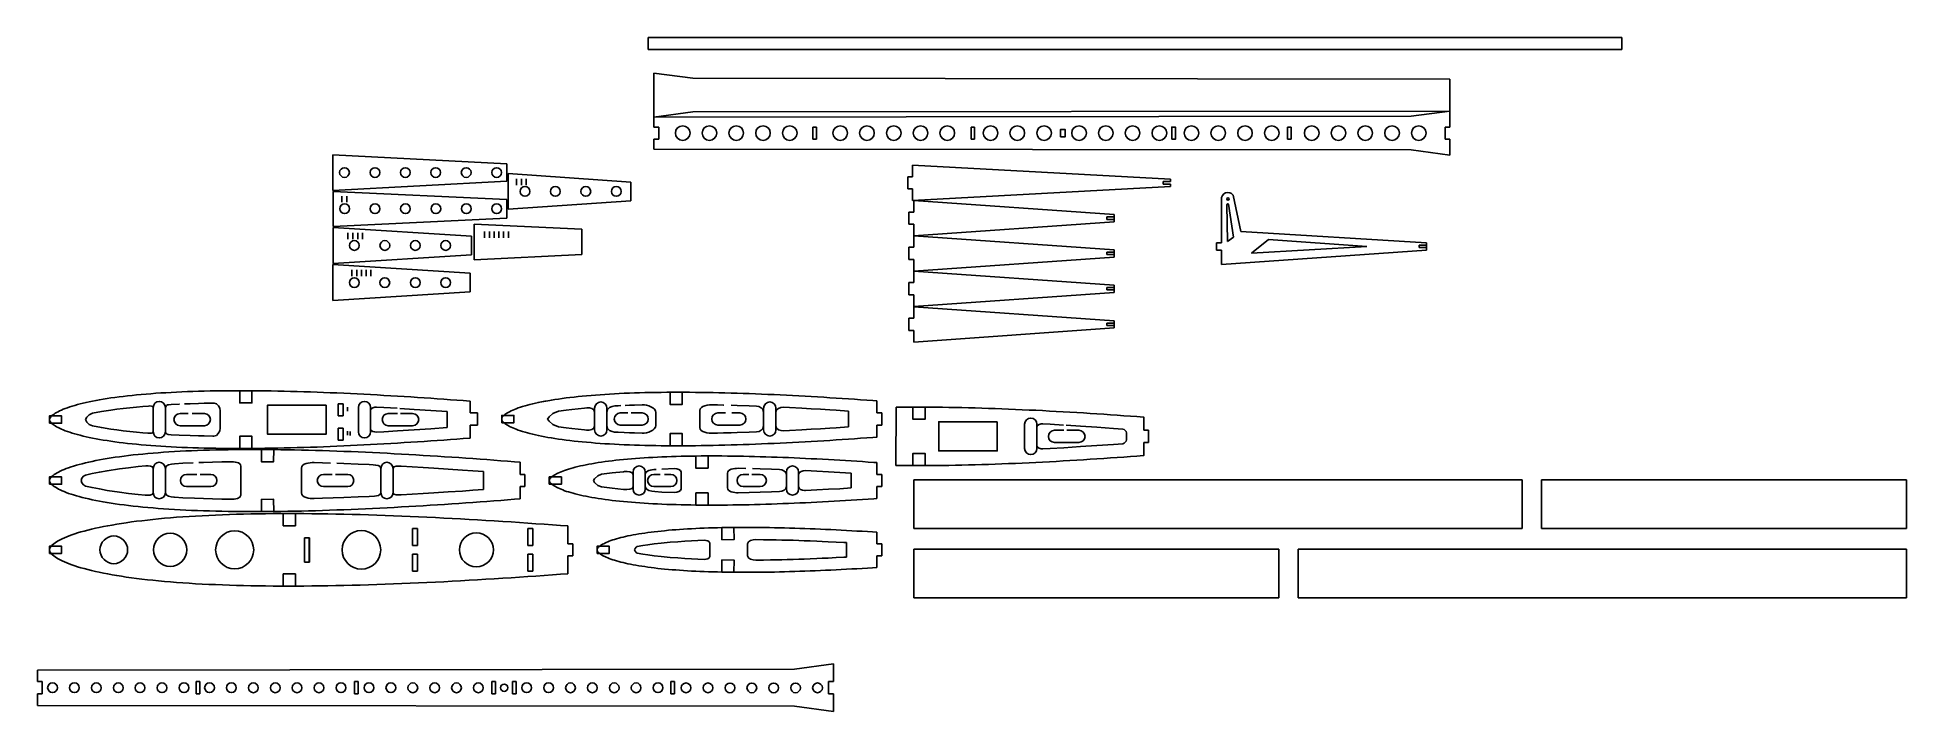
# Model space of a CAD drawing. Header units: inches. Extents: x 302 to 1070, y 592 to 869.
import ezdxf

# ---------------------------------------------------------------- set-up
doc = ezdxf.new("R2010")
doc.units = ezdxf.units.IN
doc.header["$MEASUREMENT"] = 0
doc.layers.add('7', color=7, linetype='Continuous')
doc.layers.add('LAYER01', color=7, linetype='Continuous')

msp = doc.modelspace()

# ---------------------------------------------------------------- linework, layer by layer
for p, q in [((553.41, 868.92), (953.41, 868.92)), ((553.41, 868.92), (553.41, 863.92)), ((953.41, 868.92), (953.41, 863.92)), ((953.41, 863.92), (553.41, 863.92)), ((571.72, 852.1), (555.75, 854.22)), ((555.75, 854.22), (555.75, 836.15)), ((882.75, 851.76), (571.72, 852.1)), ((882.75, 851.76), (882.76, 838.61)), ((571.72, 838.26), (555.75, 836.15)), ((882.75, 838.61), (571.72, 838.26)), ((866.77, 836.49), (882.75, 838.61)), ((882.75, 832.07), (882.75, 838.61)), ((555.75, 836.15), (866.77, 836.49)), ((555.75, 832.07), (555.75, 836.15)), ((555.75, 832.07), (557.75, 832.07)), ((557.75, 832.07), (557.75, 827.07)), ((621, 827.07), (621, 832.07)), ((621, 832.07), (622.5, 832.07)), ((622.5, 832.07), (622.5, 827.07)), ((686, 827.07), (686, 832.07)), ((686, 832.07), (687.5, 832.07)), ((687.5, 832.07), (687.5, 827.07)), ((816, 827.07), (816, 832.07)), ((816, 832.07), (817.5, 832.07)), ((817.5, 832.07), (817.5, 827.07)), ((880.75, 827.07), (880.75, 832.07)), ((880.75, 832.07), (882.75, 832.07)), ((555.75, 823), (555.75, 827.07)), ((557.75, 827.07), (555.75, 827.07)), ((555.75, 823), (866.77, 822.65)), ((622.5, 827.07), (621, 827.07)), ((687.5, 827.07), (686, 827.07)), ((817.5, 827.07), (816, 827.07)), ((866.77, 822.65), (882.75, 820.54)), ((882.75, 827.07), (880.75, 827.07)), ((882.75, 820.54), (882.75, 827.07)), ((423.87, 820.7), (423.87, 806.02)), ((423.87, 820.7), (495.24, 816.91)), ((495.24, 816.91), (495.24, 809.84)), ((662.02, 816.4), (768.01, 810.65)), ((423.87, 806.02), (495.24, 809.84)), ((495.92, 812.93), (495.92, 798.29)), ((495.92, 812.93), (546.25, 809.43)), ((499.25, 810.8), (499.25, 808.25)), ((499.25, 810.8), (499.25, 808.25)), ((501.3, 810.8), (501.3, 808.25)), ((503.28, 810.8), (503.28, 808.25)), ((546.25, 809.43), (546.25, 801.79)), ((660.02, 811.65), (662.02, 811.65)), ((660.02, 806.65), (660.02, 811.65)), ((662.02, 806.65), (660.02, 806.65)), ((662.02, 801.89), (768.01, 807.65)), ((765.01, 809.65), (768.01, 809.65)), ((765.01, 809.65), (765.01, 808.65)), ((765.01, 808.65), (768.01, 808.65)), ((768.01, 809.65), (768.01, 810.65)), ((768.01, 808.65), (768.01, 807.65)), ((423.94, 805.53), (423.94, 791.18)), ((423.94, 805.53), (495.35, 802.33)), ((427.55, 803.69), (427.55, 801.15)), ((429.6, 803.69), (429.6, 801.15)), ((495.35, 802.33), (495.35, 794.69)), ((495.92, 798.29), (546.25, 801.79)), ((662.52, 801.89), (744.81, 796.14)), ((788.88, 784.52), (788.88, 802.52)), ((791.35, 785.09), (791.16, 800.16)), ((793.81, 786.82), (791.8, 800.33)), ((796.82, 789.09), (793.65, 804.1)), ((423.94, 791.18), (495.35, 794.69)), ((481.92, 792.2), (481.92, 777.54)), ((481.92, 792.2), (526.13, 790.06)), ((660.52, 797.14), (662.52, 797.14)), ((660.52, 792.14), (660.52, 797.14)), ((662.52, 792.14), (660.52, 792.14)), ((662.52, 787.39), (744.8, 793.14)), ((744.8, 795.14), (741.8, 795.14)), ((741.8, 794.14), (741.8, 795.14)), ((744.8, 794.14), (741.8, 794.14)), ((744.8, 796.14), (744.8, 793.14)), ((423.94, 790.79), (423.94, 776)), ((423.94, 790.79), (480.81, 787.21)), ((430.05, 788.58), (430.05, 786.04)), ((432.1, 788.58), (432.1, 786.04)), ((434.08, 788.58), (434.08, 786.04)), ((435.99, 788.58), (435.99, 786.04)), ((480.81, 787.21), (480.81, 779.58)), ((486.13, 789.11), (486.13, 786.56)), ((488.18, 789.11), (488.18, 786.56)), ((490.16, 789.11), (490.16, 786.56)), ((492.06, 789.11), (492.06, 786.56)), ((493.97, 789.11), (493.97, 786.56)), ((496.02, 789.11), (496.02, 786.56)), ((526.13, 790.06), (526.13, 779.67)), ((662.52, 787.39), (744.81, 781.63)), ((786.88, 784.52), (788.88, 784.52)), ((786.88, 781.52), (786.88, 784.52)), ((791.35, 785.09), (793.81, 786.82)), ((796.82, 789.09), (873.15, 784.52)), ((808.27, 785.84), (801.24, 780.22)), ((808.27, 785.84), (848.57, 783.02)), ((873.15, 783.52), (870.15, 783.52)), ((870.15, 782.52), (870.15, 783.52)), ((873.15, 781.52), (873.15, 784.52)), ((423.94, 776), (480.81, 779.58)), ((481.92, 777.54), (526.13, 779.67)), ((660.52, 782.64), (662.52, 782.64)), ((660.52, 777.64), (660.52, 782.64)), ((662.52, 777.64), (660.52, 777.64)), ((662.52, 772.88), (744.8, 778.64)), ((744.8, 780.64), (741.8, 780.64)), ((741.8, 779.63), (741.8, 780.64)), ((744.8, 779.63), (741.8, 779.63)), ((744.8, 781.64), (744.8, 778.64)), ((788.88, 781.52), (786.88, 781.52)), ((788.88, 775.63), (873.15, 781.52)), ((801.24, 780.22), (848.57, 783.02)), ((873.15, 782.52), (870.15, 782.52)), ((423.82, 775.56), (423.82, 760.75)), ((423.82, 775.56), (480.3, 771.97)), ((431.57, 773.34), (431.57, 770.79)), ((433.62, 773.34), (433.62, 770.79)), ((435.6, 773.34), (435.6, 770.79)), ((437.5, 773.34), (437.5, 770.79)), ((439.41, 773.34), (439.41, 770.79)), ((480.3, 771.97), (480.3, 764.33)), ((660.52, 768.13), (662.52, 768.13)), ((660.52, 763.13), (660.52, 768.13)), ((662.52, 772.88), (744.81, 767.13)), ((423.82, 760.75), (480.3, 764.33)), ((662.52, 763.13), (660.52, 763.13)), ((662.52, 758.38), (744.8, 764.13)), ((744.8, 766.13), (741.8, 766.13)), ((741.8, 765.13), (741.8, 766.13)), ((744.8, 765.13), (741.8, 765.13)), ((744.8, 767.13), (744.8, 764.13)), ((660.51, 753.48), (662.51, 753.48)), ((660.51, 748.48), (660.51, 753.48)), ((662.51, 758.24), (744.81, 752.48)), ((662.51, 748.48), (660.51, 748.48)), ((662.51, 743.73), (744.79, 749.49)), ((744.79, 751.48), (741.79, 751.48)), ((741.79, 750.48), (741.79, 751.48)), ((744.79, 750.48), (741.79, 750.48)), ((744.79, 752.48), (744.79, 749.49)), ((350.03, 706.84), (350.03, 716.84)), ((355.03, 716.84), (355.03, 706.84)), ((361.04, 714.34), (364.33, 714.34)), ((366.04, 714.34), (371.04, 714.34)), ((377.54, 715.42), (377.54, 708.26)), ((426.02, 718.34), (428.02, 718.34)), ((426.02, 718.34), (426.02, 713.34)), ((426.02, 717.35), (426.02, 714.35)), ((428.02, 718.34), (428.02, 713.34)), ((429.82, 716.89), (429.82, 715.28)), ((434.31, 706.84), (434.31, 716.84)), ((439.31, 716.84), (439.31, 706.84)), ((439.31, 715.71), (439.31, 707.97)), ((446.61, 714.34), (450.36, 714.34)), ((451.61, 714.34), (456.61, 714.34)), ((480.2, 714.57), (480.2, 719.43)), ((483.2, 714.57), (480.2, 714.57)), ((483.2, 712.07), (483.2, 714.57)), ((512.92, 719.74), (508, 718.87)), ((531.39, 707.58), (531.39, 716.58)), ((536.39, 716.58), (536.39, 707.58)), ((541.93, 714.58), (545.01, 714.58)), ((546.43, 714.58), (550.93, 714.58)), ((556.47, 714.74), (556.47, 709.43)), ((574.62, 715.57), (574.62, 708.6)), ((582, 714.58), (585.18, 714.58)), ((587.68, 714.58), (591, 714.58)), ((600.82, 707.58), (600.82, 716.58)), ((605.82, 716.58), (605.82, 707.58)), ((635.64, 715.36), (635.64, 708.81)), ((647.37, 714.58), (647.37, 719.54)), ((649.37, 714.58), (647.37, 714.58)), ((649.37, 712.08), (649.37, 714.58)), ((655.24, 716.92), (655.18, 692.98)), ((371.04, 709.34), (361.04, 709.34)), ((428.02, 713.34), (426.02, 713.34)), ((426.02, 708.34), (428.02, 708.34)), ((426.02, 708.34), (426.02, 703.34)), ((428.02, 708.34), (428.02, 703.34)), ((429.82, 707.12), (429.82, 705.51)), ((431, 706.98), (431, 705.37)), ((456.61, 709.34), (446.61, 709.34)), ((483.2, 709.57), (480.2, 709.57)), ((480.2, 709.57), (480.2, 704.26)), ((483.2, 712.07), (483.2, 712.07)), ((483.2, 712.07), (483.2, 709.57)), ((550.93, 709.58), (541.93, 709.58)), ((591, 709.58), (582, 709.58)), ((649.37, 709.58), (647.37, 709.58)), ((647.37, 709.58), (647.37, 704.63)), ((649.37, 712.08), (649.37, 709.58)), ((708.04, 699.95), (708.04, 709.95)), ((713.04, 709.95), (713.04, 699.95)), ((713.04, 708.83), (713.04, 701.08)), ((720.34, 707.45), (724.09, 707.45)), ((725.34, 707.45), (730.34, 707.45)), ((756.94, 707.48), (756.94, 712.85)), ((758.94, 707.48), (756.94, 707.48)), ((758.94, 704.98), (758.94, 707.48)), ((428.02, 703.34), (426.02, 703.34)), ((730.34, 702.45), (720.34, 702.45)), ((749.82, 706.35), (749.82, 703.56)), ((758.94, 702.48), (756.94, 702.48)), ((756.94, 702.48), (756.94, 697.06)), ((758.94, 704.98), (758.94, 702.48)), ((350.03, 681.8), (350.03, 691.8)), ((355.03, 691.8), (355.03, 681.8)), ((386.08, 692.76), (386.08, 680.85)), ((443.56, 681.8), (443.56, 691.8)), ((448.56, 691.8), (448.56, 681.8)), ((500.75, 689.3), (500.75, 694.34)), ((647.32, 689.3), (647.32, 694.17)), ((363.72, 689.3), (367.9, 689.3)), ((373.72, 684.3), (363.72, 684.3)), ((369.37, 689.3), (373.72, 689.3)), ((419.94, 689.3), (423.61, 689.3)), ((429.94, 684.3), (419.94, 684.3)), ((424.94, 689.3), (429.94, 689.3)), ((485.72, 690.49), (485.72, 683.11)), ((502.75, 689.3), (500.75, 689.3)), ((502.75, 684.3), (500.75, 684.3)), ((500.75, 684.3), (500.75, 679.26)), ((502.75, 686.8), (502.75, 689.3)), ((502.75, 686.8), (502.75, 684.3)), ((547.15, 683.3), (547.15, 690.3)), ((552.15, 690.3), (552.15, 683.3)), ((555.66, 689.3), (558.35, 689.3)), ((562.66, 684.3), (555.66, 684.3)), ((560.13, 689.3), (562.66, 689.3)), ((566.9, 690.2), (566.9, 683.4)), ((585.92, 689.8), (585.92, 683.8)), ((592.42, 689.3), (594.74, 689.3)), ((599.42, 684.3), (592.42, 684.3)), ((595.92, 689.3), (599.42, 689.3)), ((610.15, 683.3), (610.15, 690.3)), ((615.15, 690.3), (615.15, 683.3)), ((636.77, 689.87), (636.77, 683.74)), ((649.32, 689.28), (647.32, 689.3)), ((649.32, 684.3), (647.32, 684.3)), ((647.32, 684.3), (647.32, 679.43)), ((649.32, 686.8), (649.32, 689.3)), ((649.32, 686.8), (649.32, 684.3)), ((662.49, 667.03), (662.49, 687.03)), ((662.49, 687.03), (912.49, 687.03)), ((912.49, 687.03), (912.49, 667.03)), ((920.37, 667.03), (920.37, 687.03)), ((920.37, 687.03), (1070.37, 687.03)), ((1070.37, 687.03), (1070.37, 667.03)), ((520.36, 660.82), (520.36, 668.12)), ((414.17, 663.32), (412.17, 663.32)), ((414.18, 663.32), (412.18, 663.32)), ((414.17, 663.32), (414.17, 653.32)), ((414.18, 663.32), (414.18, 653.32)), ((456.61, 660.08), (456.61, 667.12)), ((458.61, 667.12), (458.61, 660.08)), ((503.97, 660.08), (503.97, 667.12)), ((505.97, 667.12), (505.97, 660.08)), ((522.36, 660.82), (520.36, 660.82)), ((522.36, 658.32), (522.36, 660.82)), ((634.8, 661.3), (634.8, 655.3)), ((647.36, 660.82), (647.36, 665.57)), ((649.36, 660.82), (647.36, 660.82)), ((649.36, 658.32), (649.36, 660.82)), ((912.49, 667.03), (662.49, 667.03)), ((1070.37, 667.03), (920.37, 667.03)), ((414.17, 653.32), (412.17, 653.32)), ((414.18, 653.32), (412.18, 653.32)), ((456.61, 656.55), (456.61, 649.51)), ((458.61, 656.55), (458.61, 649.51)), ((503.97, 656.55), (503.97, 649.51)), ((505.97, 656.55), (505.97, 649.51)), ((522.36, 655.82), (520.36, 655.82)), ((520.36, 655.82), (520.36, 648.51)), ((522.36, 658.32), (522.36, 655.82)), ((647.36, 655.82), (647.37, 651.07)), ((649.36, 655.82), (647.37, 655.82)), ((649.36, 658.32), (649.36, 655.82)), ((662.49, 638.59), (662.49, 658.59)), ((662.49, 658.59), (812.49, 658.59)), ((812.49, 658.59), (812.49, 638.59)), ((820.37, 638.59), (820.37, 658.59)), ((820.37, 658.59), (1070.37, 658.59)), ((1070.37, 658.59), (1070.37, 638.59)), ((812.49, 638.59), (662.49, 638.59)), ((1070.37, 638.59), (820.37, 638.59)), ((302.45, 608.91), (613.48, 609.25)), ((302.45, 604.16), (302.45, 608.91)), ((613.48, 609.25), (629.45, 611.48)), ((629.45, 604.16), (629.45, 611.48)), ((302.45, 604.16), (304.45, 604.16)), ((302.45, 594.41), (302.45, 599.16)), ((304.45, 599.16), (302.45, 599.16)), ((304.45, 604.16), (304.45, 599.16)), ((367.7, 604.16), (369.2, 604.16)), ((367.7, 599.16), (367.7, 604.16)), ((369.2, 599.16), (367.7, 599.16)), ((369.2, 604.16), (369.2, 599.16)), ((432.7, 604.16), (434.2, 604.16)), ((432.7, 599.16), (432.7, 604.16)), ((434.2, 599.16), (432.7, 599.16)), ((434.2, 604.16), (434.2, 599.16)), ((489.1, 604.16), (490.6, 604.16)), ((489.1, 599.16), (489.1, 604.16)), ((490.6, 599.16), (489.1, 599.16)), ((490.6, 604.16), (490.6, 599.16)), ((497.7, 604.16), (499.2, 604.16)), ((497.7, 599.16), (497.7, 604.16)), ((499.2, 599.16), (497.7, 599.16)), ((499.2, 604.16), (499.2, 599.16)), ((562.7, 604.16), (564.2, 604.16)), ((562.7, 599.16), (562.7, 604.16)), ((564.2, 599.16), (562.7, 599.16)), ((564.2, 604.16), (564.2, 599.16)), ((627.45, 599.16), (627.45, 604.16)), ((627.45, 604.16), (629.45, 604.16)), ((629.45, 599.16), (627.45, 599.16)), ((629.45, 591.83), (629.45, 599.16)), ((302.45, 594.41), (613.47, 594.06)), ((613.47, 594.06), (629.45, 591.83))]:
    msp.add_line(p, q)
at = {"linetype": 'ByBlock'}
for p, q in [((412.17, 663.32), (412.17, 653.32)), ((456.61, 667.12), (458.61, 667.12)), ((503.97, 667.12), (505.97, 667.12)), ((456.61, 660.08), (458.61, 660.08)), ((456.61, 656.55), (458.61, 656.55)), ((503.97, 660.08), (505.97, 660.08)), ((503.97, 656.55), (505.97, 656.55)), ((456.61, 649.51), (458.61, 649.51)), ((503.97, 649.51), (505.97, 649.51))]:
    msp.add_line(p, q, dxfattribs=at)
for points in [[(722.75, 828.06), (722.75, 831.06), (724.75, 831.06), (724.75, 828.06), (722.75, 828.06)], [(768.5, 827.07), (768.5, 832.07), (770, 832.07), (770, 827.07), (768.5, 827.07)], [(325.13, 714.46), (323.75, 713.87), (322.75, 712.84), (322.23, 711.84)], [(325.13, 714.46), (328.72, 715.12), (332.6, 715.73), (335.14, 716.08), (337.68, 716.4), (340.42, 716.71), (343.16, 716.99), (345.71, 717.22), (348.04, 717.42)], [(356.37, 717.98), (357.42, 718.04), (360.69, 718.2), (360.8, 718.2)], [(362.95, 718.29), (365.21, 718.38), (368.64, 718.49), (371.01, 718.55), (374.58, 718.62), (375.02, 718.63)], [(421.02, 717.84), (421.02, 705.84), (397.02, 705.84), (397.02, 717.84), (421.02, 717.84)], [(441.83, 716.97), (444.83, 716.8), (450.22, 716.49)], [(451.31, 716.42), (457.2, 716.05), (464.02, 715.6), (470.76, 715.13), (470.76, 708.56)], [(516.51, 715.31), (514.24, 714.31), (512.65, 712.93), (512.06, 712.08)], [(516.51, 715.31), (519.65, 715.74), (522.06, 716.03), (524.6, 716.31), (527.19, 716.56), (528.24, 716.66)], [(539.73, 717.46), (540.99, 717.52), (542.13, 717.58)], [(543.97, 717.66), (545.64, 717.73), (547.75, 717.8), (550.97, 717.89)], [(580.3, 717.92), (581.82, 717.89), (584.28, 717.83), (584.5, 717.83)], [(587.42, 717.75), (589.91, 717.68), (594.93, 717.51), (597.84, 717.4)], [(608.9, 716.92), (611.45, 716.8), (616.56, 716.52), (620.4, 716.31), (624.22, 716.08), (628.04, 715.85), (630.59, 715.69), (635.64, 715.36), (635.64, 715.36)], [(325.13, 709.23), (323.75, 709.82), (322.75, 710.84), (322.23, 711.84)], [(347.85, 706.28), (345.71, 706.46), (343.16, 706.69), (340.42, 706.97), (337.68, 707.28), (335.14, 707.6), (332.6, 707.95), (328.72, 708.57), (325.13, 709.23)], [(470.76, 708.56), (470.76, 708.56), (464.02, 708.08), (457.2, 707.63), (450.34, 707.2), (444.83, 706.88), (441.83, 706.71)], [(516.51, 708.86), (514.24, 709.86), (512.65, 711.24), (512.06, 712.08)], [(528.09, 707.53), (527.19, 707.61), (524.6, 707.86), (522.06, 708.14), (519.65, 708.43), (516.51, 708.86)], [(550.92, 706.28), (547.75, 706.37), (545.64, 706.44), (543.53, 706.53), (540.99, 706.65), (539.57, 706.72)], [(597.94, 706.77), (594.93, 706.66), (589.91, 706.49), (587.42, 706.42), (584.28, 706.34), (581.82, 706.28), (580.07, 706.24)], [(635.64, 708.81), (635.64, 708.81), (630.59, 708.47), (628.04, 708.32), (624.22, 708.09), (620.4, 707.86), (616.56, 707.64), (611.45, 707.37), (608.95, 707.25)], [(696.77, 710.95), (696.77, 698.95), (672.77, 698.95), (672.77, 710.95), (696.77, 710.95)], [(715.56, 710.09), (718.56, 709.92), (723.96, 709.6)], [(725.04, 709.53), (730.93, 709.17), (737.75, 708.71), (744.49, 708.24), (748.36, 707.95)], [(374.99, 705.05), (374.58, 705.06), (371.01, 705.13), (368.64, 705.2), (365.21, 705.31), (360.69, 705.49), (357.42, 705.65), (356.22, 705.72)], [(748.39, 701.95), (744.49, 701.67), (737.75, 701.2), (730.93, 700.74), (724.07, 700.31), (718.56, 699.99), (715.56, 699.82)], [(322.19, 689.07), (324.89, 689.68), (327.91, 690.28), (331.09, 690.84), (336.24, 691.61), (339.88, 692.07), (343.8, 692.51), (347.01, 692.81)], [(358.74, 693.7), (362.26, 693.89), (366.43, 694.08)], [(368.84, 694.17), (370.68, 694.24), (374.41, 694.35), (378.24, 694.44), (381.63, 694.49)], [(410.97, 681.71), (410.97, 691.9)], [(416.12, 694.2), (419.61, 694.1), (422.82, 693.99)], [(425.4, 693.88), (428.37, 693.74), (434.25, 693.56), (438.69, 693.36), (440.4, 693.28)], [(451.84, 692.68), (456.47, 692.42), (460.91, 692.16), (465.34, 691.89), (471.21, 691.51), (477.06, 691.11)], [(556.25, 691.37), (556.64, 691.39)], [(559.04, 691.51), (564.28, 691.69)], [(590.34, 691.82), (593.48, 691.75)], [(596.18, 691.69), (599.41, 691.61), (604, 691.47), (607.29, 691.35)], [(322.19, 689.07), (321.33, 688.54), (320.73, 687.77), (320.41, 686.8)], [(322.19, 684.54), (321.33, 685.06), (320.73, 685.83), (320.41, 686.8)], [(346.73, 680.82), (343.8, 681.1), (339.88, 681.53), (336.24, 682), (331.09, 682.77), (327.91, 683.33), (324.89, 683.93), (322.19, 684.54)], [(477.06, 691.11), (481.4, 690.81), (485.72, 690.49), (485.72, 690.49), (485.72, 690.49)], [(534.2, 689.37), (532.68, 688.78), (531.39, 687.55), (530.92, 686.8)], [(534.2, 684.23), (532.68, 684.82), (531.39, 686.05), (530.92, 686.8)], [(534.2, 689.37), (538.52, 689.94), (543.19, 690.44), (543.66, 690.48)], [(543.52, 683.13), (543.19, 683.16), (538.52, 683.66), (534.2, 684.23)], [(566.9, 690.2), (566.9, 685.09)], [(636.77, 683.74), (636.77, 683.74), (632.09, 683.46), (627.39, 683.19), (622.69, 682.93), (617.99, 682.7), (617.58, 682.68)], [(617.99, 690.9), (622.69, 690.67), (627.39, 690.42), (632.09, 690.15), (636.77, 689.87), (636.77, 689.87)], [(382.12, 679.11), (378.24, 679.17), (374.41, 679.26), (370.68, 679.37), (367, 679.5), (362.26, 679.72), (358.74, 679.91), (358.54, 679.92)], [(440.88, 680.35), (438.69, 680.25), (434.25, 680.05), (428.37, 679.87), (423.97, 679.65), (419.61, 679.51), (416.15, 679.41)], [(485.72, 683.11), (485.72, 683.11), (485.72, 683.11), (481.4, 682.8), (477.06, 682.49), (471.21, 682.1), (465.34, 681.72), (460.91, 681.45), (456.47, 681.18), (451.95, 680.93)], [(564.25, 681.91), (559.04, 682.09), (556.17, 682.24)], [(607.36, 682.25), (604, 682.13), (599.41, 681.99), (594.85, 681.88), (590.37, 681.79)], [(548.92, 659.75), (551.16, 660.11), (553.25, 660.41), (555.88, 660.75), (558.72, 661.06), (562.42, 661.41), (565.5, 661.66), (568.4, 661.85), (571.22, 662.02), (573.77, 662.14), (576.39, 662.25)], [(578.64, 661.03), (578.64, 655.6)], [(594.17, 655.85), (594.17, 660.78)], [(597.63, 662.53), (597.65, 662.53)], [(597.65, 662.53), (600.71, 662.5), (603.57, 662.45), (605.99, 662.41), (608.34, 662.35), (610.42, 662.3), (612.99, 662.23), (615.29, 662.15), (617.41, 662.08), (619.89, 661.99), (622.66, 661.88), (624.88, 661.79), (627.36, 661.68), (630.57, 661.52), (633.79, 661.36), (634.8, 661.3)], [(548.92, 659.75), (548.47, 659.46), (548.07, 658.9), (547.75, 658.32)], [(548.92, 656.89), (548.47, 657.18), (548.07, 657.73), (547.75, 658.32)], [(576.35, 654.38), (573.77, 654.49), (571.22, 654.62), (568.4, 654.78), (565.5, 654.98), (562.42, 655.22), (558.72, 655.57), (555.88, 655.89), (553.25, 656.22), (551.16, 656.53), (548.92, 656.89)], [(634.8, 655.33), (633.79, 655.27), (630.57, 655.11), (627.36, 654.96), (624.88, 654.85), (622.66, 654.75), (619.89, 654.64), (617.41, 654.55), (615.29, 654.48), (612.99, 654.41), (610.42, 654.33), (608.34, 654.28), (605.99, 654.23), (603.57, 654.18), (600.71, 654.14), (597.65, 654.11)]]:
    msp.add_lwpolyline(points)
for centre, radius in [((567.56, 829.57), 3), ((578.56, 829.57), 3), ((578.56, 829.57), 3), ((589.56, 829.57), 3), ((589.56, 829.57), 3), ((600.56, 829.57), 3), ((600.56, 829.57), 3), ((611.56, 829.57), 3), ((632.26, 829.57), 3), ((643.26, 829.57), 3), ((643.26, 829.57), 3), ((654.26, 829.57), 3), ((654.26, 829.57), 3), ((665.26, 829.57), 3), ((665.26, 829.57), 3), ((676.26, 829.57), 3), ((694.02, 829.57), 3), ((694.02, 829.57), 3), ((705.02, 829.57), 3), ((705.02, 829.57), 3), ((716.02, 829.57), 3), ((730.39, 829.57), 3), ((730.39, 829.57), 3), ((741.39, 829.57), 3), ((741.39, 829.57), 3), ((752.39, 829.57), 3), ((752.39, 829.57), 3), ((763.39, 829.57), 3), ((776.57, 829.57), 3), ((776.57, 829.57), 3), ((787.57, 829.57), 3), ((787.57, 829.57), 3), ((798.57, 829.57), 3), ((798.57, 829.57), 3), ((809.57, 829.57), 3), ((825.97, 829.57), 3), ((836.97, 829.57), 3), ((836.97, 829.57), 3), ((847.97, 829.57), 3), ((847.97, 829.57), 3), ((858.97, 829.57), 3), ((858.97, 829.57), 3), ((869.97, 829.57), 3), ((428.61, 813.37), 2), ((441.11, 813.37), 2), ((453.61, 813.37), 2), ((466.11, 813.37), 2), ((478.61, 813.37), 2), ((491.11, 813.37), 2), ((502.75, 805.61), 2), ((515.25, 805.61), 2), ((527.75, 805.61), 2), ((540.25, 805.61), 2), ((428.66, 798.51), 2), ((441.16, 798.51), 2), ((453.66, 798.51), 2), ((466.16, 798.51), 2), ((478.66, 798.51), 2), ((491.16, 798.51), 2), ((791.55, 802.54), 0.5), ((432.7, 783.4), 2), ((445.2, 783.4), 2), ((457.7, 783.4), 2), ((470.2, 783.4), 2), ((432.68, 768.15), 2), ((445.18, 768.15), 2), ((457.68, 768.15), 2), ((470.18, 768.15), 2), ((308.67, 601.66), 2), ((317.67, 601.66), 2), ((326.68, 601.63), 2), ((335.68, 601.63), 2), ((344.63, 601.63), 2), ((353.63, 601.63), 2), ((362.67, 601.66), 2), ((373.17, 601.64), 2), ((382.17, 601.64), 2), ((391.19, 601.62), 2), ((400.19, 601.62), 2), ((409.14, 601.62), 2), ((418.14, 601.62), 2), ((427.17, 601.64), 2), ((438.66, 601.64), 2), ((447.66, 601.64), 2), ((456.68, 601.62), 2), ((465.68, 601.62), 2), ((474.63, 601.62), 2), ((483.63, 601.62), 2), ((503.45, 601.65), 2), ((512.45, 601.65), 2), ((521.46, 601.62), 2), ((530.46, 601.62), 2), ((539.42, 601.62), 2), ((548.42, 601.62), 2), ((557.45, 601.65), 2), ((568.95, 601.61), 2), ((577.95, 601.61), 2), ((586.96, 601.59), 2), ((595.96, 601.59), 2), ((604.92, 601.59), 2), ((613.92, 601.59), 2), ((622.95, 601.61), 2)]:
    msp.add_circle(centre, radius)
for centre, radius, start, end in [((791.52, 802.52), 2.65, 36.61133, 184.44311), ((791.49, 800.21), 0.334, 21.56703, 188.68871), ((352.53, 716.84), 2.5, 0, 180), ((361.04, 711.84), 2.5, 90, 270), ((371.04, 711.84), 2.5, 270, 90), ((436.81, 716.84), 2.5, 0, 180), ((446.61, 711.84), 2.5, 90, 270), ((456.61, 711.84), 2.5, 270, 90), ((533.89, 716.58), 2.5, 0, 180), ((541.93, 712.08), 2.5, 90, 270), ((550.93, 712.08), 2.5, 270, 90), ((582, 712.08), 2.5, 90, 270), ((591, 712.08), 2.5, 270, 90), ((603.32, 716.58), 2.5, 0, 180), ((352.53, 706.84), 2.5, 180, 0), ((436.81, 706.84), 2.5, 180, 0), ((533.89, 707.58), 2.5, 180, 0), ((603.32, 707.58), 2.5, 180, 0), ((710.54, 709.95), 2.5, 0, 180), ((720.34, 704.95), 2.5, 90, 270), ((730.34, 704.95), 2.5, 270, 90), ((710.54, 699.95), 2.5, 180, 0), ((352.53, 691.8), 2.5, 0, 180), ((446.06, 691.8), 2.5, 0, 180), ((549.65, 690.3), 2.5, 0, 180), ((612.65, 690.3), 2.5, 0, 180), ((363.72, 686.8), 2.5, 90, 270), ((373.72, 686.8), 2.5, 270, 90), ((419.94, 686.8), 2.5, 90, 270), ((429.94, 686.8), 2.5, 270, 90), ((555.66, 686.8), 2.5, 90, 270), ((562.66, 686.8), 2.5, 270, 90), ((592.42, 686.8), 2.5, 90, 270), ((599.42, 686.8), 2.5, 270, 90), ((352.53, 681.8), 2.5, 180, 0), ((446.06, 681.8), 2.5, 180, 0), ((549.65, 683.3), 2.5, 180, 0), ((612.65, 683.3), 2.5, 180, 0)]:
    msp.add_arc(centre, radius, start, end)
for points in [[(348.04, 717.42), (348.73, 717.48), (350.03, 717.53), (350.03, 716.84)], [(356.37, 717.98), (355.78, 717.94), (355.03, 717.43), (355.03, 716.84)], [(375.02, 718.63), (376.38, 718.65), (377.54, 716.78), (377.54, 715.42)], [(439.31, 715.71), (439.31, 716.65), (440.89, 717.03), (441.83, 716.97)], [(528.24, 716.66), (529.41, 716.76), (531.39, 716.26), (531.39, 715.08)], [(539.73, 717.46), (538.37, 717.39), (536.39, 716.45), (536.39, 715.08)], [(550.97, 717.89), (553.08, 717.96), (556.47, 716.85), (556.47, 714.74)], [(574.62, 715.57), (574.62, 717.62), (578.25, 717.96), (580.3, 717.92)], [(597.84, 717.4), (599.1, 717.35), (600.82, 716.34), (600.82, 715.08)], [(608.9, 716.92), (607.71, 716.98), (605.82, 716.28), (605.82, 715.08)], [(347.85, 706.28), (348.6, 706.22), (350.03, 706.09), (350.03, 706.84)], [(356.22, 705.72), (355.68, 705.75), (355.03, 706.29), (355.03, 706.84)], [(374.99, 705.05), (376.36, 705.03), (377.54, 706.9), (377.54, 708.26)], [(439.31, 707.97), (439.31, 707.03), (440.89, 706.66), (441.83, 706.71)], [(528.09, 707.53), (529.3, 707.42), (531.39, 707.87), (531.39, 709.08)], [(539.57, 706.72), (538.25, 706.79), (536.39, 707.76), (536.39, 709.08)], [(550.92, 706.28), (553.04, 706.21), (556.47, 707.3), (556.47, 709.43)], [(574.62, 708.6), (574.62, 706.62), (578.09, 706.2), (580.07, 706.24)], [(597.94, 706.77), (599.17, 706.82), (600.82, 707.85), (600.82, 709.08)], [(608.95, 707.25), (607.74, 707.19), (605.82, 707.88), (605.82, 709.08)], [(713.04, 708.83), (713.04, 709.77), (714.62, 710.14), (715.56, 710.09)], [(748.36, 707.95), (749.08, 707.9), (749.82, 707.07), (749.82, 706.35)], [(713.04, 701.08), (713.04, 700.14), (714.62, 699.77), (715.56, 699.82)], [(749.82, 703.56), (749.82, 702.84), (749.1, 702.01), (748.39, 701.95)], [(347.01, 692.81), (348.07, 692.91), (350.03, 692.86), (350.03, 691.8)], [(358.74, 693.7), (357.35, 693.62), (355.03, 693.19), (355.03, 691.8)], [(381.63, 694.49), (383.22, 694.52), (386.08, 694.35), (386.08, 692.76)], [(416.12, 694.2), (414.24, 694.25), (410.97, 693.78), (410.97, 691.9)], [(440.4, 693.28), (441.57, 693.22), (443.56, 692.96), (443.56, 691.8)], [(448.56, 691.8), (448.56, 692.93), (450.71, 692.75), (451.84, 692.68)], [(556.25, 691.37), (554.72, 691.29), (552.15, 690.83), (552.15, 689.3)], [(564.28, 691.69), (565.29, 691.73), (566.9, 691.2), (566.9, 690.2)], [(590.34, 691.82), (588.72, 691.85), (585.92, 691.42), (585.92, 689.8)], [(607.29, 691.35), (608.47, 691.31), (610.15, 690.48), (610.15, 689.3)], [(543.52, 683.13), (544.79, 683.02), (547.15, 683.03), (547.15, 684.3)], [(543.66, 690.48), (544.89, 690.59), (547.15, 690.53), (547.15, 689.3)], [(552.15, 684.3), (552.15, 682.8), (554.67, 682.31), (556.17, 682.24)], [(585.92, 683.8), (585.92, 682.17), (588.74, 681.76), (590.37, 681.79)], [(607.36, 682.25), (608.51, 682.29), (610.15, 683.15), (610.15, 684.3)], [(617.99, 690.9), (616.9, 690.96), (615.15, 690.39), (615.15, 689.3)], [(615.15, 684.3), (615.15, 683.33), (616.61, 682.64), (617.58, 682.68)], [(346.73, 680.82), (347.87, 680.71), (350.03, 680.66), (350.03, 681.8)], [(358.54, 679.92), (357.21, 680), (355.03, 680.47), (355.03, 681.8)], [(382.12, 679.11), (383.56, 679.08), (386.08, 679.4), (386.08, 680.85)], [(410.97, 681.71), (410.97, 679.82), (414.26, 679.35), (416.15, 679.41)], [(440.88, 680.35), (441.89, 680.4), (443.56, 680.78), (443.56, 681.8)], [(448.56, 681.8), (448.56, 680.64), (450.79, 680.86), (451.95, 680.93)], [(564.25, 681.91), (565.26, 681.87), (566.9, 682.39), (566.9, 683.4)], [(576.39, 662.25), (577.24, 662.28), (578.64, 661.89), (578.64, 661.03)], [(594.17, 660.78), (594.17, 662.08), (596.35, 662.54), (597.65, 662.53)], [(576.35, 654.38), (577.21, 654.35), (578.64, 654.73), (578.64, 655.6)], [(594.17, 655.85), (594.17, 654.56), (596.35, 654.09), (597.65, 654.11)]]:
    msp.add_open_spline(points, degree=3)
at = {"layer": '7', "linetype": 'Continuous'}
for points in [[(662.02, 816.4), (662.02, 811.65)], [(662.02, 806.65), (662.02, 801.89)], [(662.52, 801.89), (662.52, 797.14)], [(662.52, 792.14), (662.52, 787.39)], [(662.52, 787.39), (662.52, 782.64)], [(788.88, 789.74), (788.88, 784.52)], [(662.52, 777.64), (662.52, 772.88)], [(788.88, 781.52), (788.88, 775.63)], [(662.52, 772.88), (662.52, 768.13)], [(662.52, 763.13), (662.52, 758.38)], [(662.51, 758.24), (662.51, 753.48)], [(662.51, 748.48), (662.51, 743.73)], [(480.2, 719.42), (480.06, 719.44), (477.41, 719.64), (474.76, 719.83), (472.11, 720.03), (469.41, 720.22), (466.72, 720.41), (464.02, 720.6), (461.29, 720.78), (458.56, 720.97), (455.84, 721.14), (453.09, 721.31), (450.34, 721.48), (447.59, 721.64), (444.83, 721.8), (442.07, 721.96), (439.31, 722.12), (436.55, 722.26), (433.79, 722.4), (431.03, 722.54), (428.28, 722.66), (425.53, 722.78), (422.77, 722.9), (420.05, 723), (417.32, 723.11), (414.59, 723.2), (411.9, 723.29), (409.2, 723.37), (406.5, 723.44), (403.85, 723.5), (401.2, 723.56), (398.55, 723.61), (395.95, 723.65), (393.35, 723.68), (390.75, 723.7), (388.22, 723.71), (385.68, 723.72), (383.15, 723.71), (380.69, 723.7), (378.23, 723.68), (375.77, 723.64), (373.39, 723.6), (371.01, 723.55), (368.64, 723.49), (366.35, 723.42), (364.07, 723.34), (361.78, 723.24), (359.6, 723.15), (357.42, 723.04), (355.24, 722.91), (353.16, 722.79), (351.09, 722.65), (349.02, 722.5), (347.07, 722.34), (345.11, 722.17), (343.16, 721.99), (341.33, 721.81), (339.51, 721.61), (337.68, 721.4), (335.99, 721.19), (334.29, 720.97), (332.6, 720.73), (331.05, 720.5), (329.5, 720.25), (327.95, 719.98), (326.54, 719.73), (325.13, 719.46), (323.73, 719.17), (322.47, 718.89), (321.22, 718.6), (319.97, 718.29), (318.87, 718), (317.77, 717.69), (316.68, 717.36), (315.73, 717.06), (314.8, 716.74), (313.87, 716.39), (313.09, 716.08), (312.32, 715.75), (311.56, 715.4), (310.95, 715.1), (310.34, 714.78), (309.75, 714.44), (309.3, 714.14), (308.87, 713.83), (308.45, 713.48), (308.17, 713.22), (307.91, 712.93), (307.68, 712.6), (307.54, 712.36), (307.45, 712.1), (307.42, 711.84), (307.45, 711.58), (307.54, 711.32), (307.68, 711.08), (307.91, 710.76), (308.17, 710.47), (308.45, 710.2), (308.87, 709.86), (309.3, 709.54), (309.75, 709.25), (310.34, 708.9), (310.95, 708.58), (311.56, 708.28), (312.32, 707.93), (313.09, 707.6), (313.87, 707.29), (314.8, 706.94), (315.73, 706.62), (316.68, 706.32), (317.77, 705.99), (318.87, 705.68), (319.97, 705.39), (321.22, 705.08), (322.47, 704.79), (323.73, 704.51), (325.13, 704.22), (326.54, 703.95), (327.95, 703.7), (329.5, 703.43), (331.05, 703.19), (332.6, 702.95), (334.29, 702.71), (335.99, 702.49), (337.68, 702.28), (339.51, 702.07), (341.33, 701.88), (343.16, 701.69), (345.11, 701.51), (347.07, 701.34), (349.02, 701.19), (351.09, 701.03), (353.16, 700.9), (355.24, 700.77), (357.42, 700.65), (359.6, 700.54), (361.78, 700.44), (364.07, 700.35), (366.35, 700.27), (368.64, 700.2), (371.01, 700.13), (373.39, 700.08), (375.77, 700.04), (378.23, 700.01), (380.69, 699.98), (383.15, 699.97), (385.68, 699.97), (388.22, 699.97), (390.75, 699.98), (393.35, 700.01), (395.95, 700.04), (398.55, 700.08), (401.2, 700.13), (403.85, 700.18), (406.5, 700.25), (409.2, 700.32), (411.9, 700.4), (414.59, 700.48), (417.32, 700.58), (420.05, 700.68), (422.77, 700.79), (425.53, 700.9), (428.28, 701.02), (431.03, 701.15), (433.79, 701.28), (436.55, 701.42), (439.31, 701.57), (442.07, 701.72), (444.83, 701.88), (447.59, 702.04), (450.34, 702.2), (453.09, 702.37), (455.84, 702.54), (458.56, 702.72), (461.29, 702.9), (464.02, 703.08), (466.72, 703.27), (469.41, 703.46), (472.11, 703.65), (474.76, 703.85), (477.41, 704.05), (480.06, 704.25), (480.2, 704.26)], [(385.58, 723.72), (390.58, 723.7), (390.56, 718.7), (385.56, 718.72), (385.58, 723.72)], [(647.37, 719.54), (645.65, 719.66), (643.15, 719.84), (640.66, 720.02), (638.16, 720.19), (635.64, 720.36), (633.11, 720.53), (630.59, 720.69), (628.04, 720.85), (625.5, 721.01), (622.95, 721.16), (620.4, 721.31), (617.84, 721.45), (615.29, 721.6), (612.73, 721.73), (610.18, 721.86), (607.62, 721.98), (605.07, 722.1), (602.53, 722.21), (599.98, 722.32), (597.46, 722.42), (594.93, 722.51), (592.41, 722.6), (589.91, 722.68), (587.42, 722.75), (584.92, 722.82), (582.47, 722.88), (580.01, 722.93), (577.56, 722.97), (575.15, 723.01), (572.75, 723.04), (570.34, 723.06), (568, 723.07), (565.65, 723.08), (563.3, 723.07), (561.02, 723.06), (558.75, 723.04), (556.47, 723.01), (554.27, 722.97), (552.07, 722.92), (549.87, 722.86), (547.75, 722.8), (545.64, 722.73), (543.53, 722.64), (541.5, 722.55), (539.48, 722.45), (537.46, 722.34), (535.55, 722.22), (533.63, 722.09), (531.71, 721.95), (529.9, 721.8), (528.1, 721.65), (526.29, 721.48), (524.6, 721.31), (522.91, 721.13), (521.22, 720.93), (519.65, 720.74), (518.08, 720.53), (516.51, 720.31), (515.08, 720.1), (513.64, 719.87), (512.21, 719.62), (510.9, 719.39), (509.6, 719.13), (508.3, 718.87), (507.14, 718.61), (505.98, 718.34), (504.82, 718.05), (503.8, 717.79), (502.78, 717.5), (501.77, 717.2), (500.9, 716.92), (500.03, 716.62), (499.17, 716.3), (498.45, 716.01), (497.74, 715.7), (497.03, 715.38), (496.47, 715.1), (495.91, 714.81), (495.36, 714.49), (494.95, 714.21), (494.54, 713.92), (494.16, 713.61), (493.9, 713.36), (493.65, 713.09), (493.44, 712.79), (493.32, 712.57), (493.23, 712.33), (493.2, 712.08), (493.23, 711.84), (493.32, 711.6), (493.44, 711.38), (493.65, 711.08), (493.9, 710.81), (494.16, 710.56), (494.54, 710.25), (494.95, 709.95), (495.36, 709.68), (495.91, 709.36), (496.47, 709.07), (497.03, 708.79), (497.74, 708.46), (498.45, 708.16), (499.17, 707.87), (500.03, 707.55), (500.9, 707.25), (501.77, 706.97), (502.78, 706.67), (503.8, 706.38), (504.82, 706.11), (505.98, 705.83), (507.14, 705.56), (508.3, 705.3), (509.6, 705.03), (510.9, 704.78), (512.21, 704.55), (513.64, 704.3), (515.08, 704.07), (516.51, 703.86), (518.08, 703.64), (519.65, 703.43), (521.22, 703.24), (522.91, 703.04), (524.6, 702.86), (526.29, 702.69), (528.1, 702.52), (529.9, 702.37), (531.71, 702.22), (533.63, 702.08), (535.55, 701.95), (537.46, 701.83), (539.48, 701.72), (541.5, 701.62), (543.53, 701.53), (545.64, 701.44), (547.75, 701.37), (549.87, 701.3), (552.07, 701.25), (554.27, 701.2), (556.47, 701.16), (558.75, 701.13), (561.02, 701.11), (563.3, 701.1), (565.65, 701.09), (568, 701.1), (570.34, 701.11), (572.75, 701.13), (575.15, 701.16), (577.56, 701.19), (580.01, 701.24), (582.47, 701.29), (584.92, 701.35), (587.42, 701.42), (589.91, 701.49), (592.41, 701.57), (594.93, 701.66), (597.46, 701.75), (599.98, 701.85), (602.53, 701.96), (605.07, 702.07), (607.62, 702.19), (610.18, 702.31), (612.73, 702.44), (615.29, 702.57), (617.84, 702.72), (620.4, 702.86), (622.95, 703.01), (625.5, 703.16), (628.04, 703.32), (630.59, 703.48), (633.11, 703.64), (635.64, 703.81), (638.16, 703.98), (640.66, 704.15), (643.15, 704.33), (645.65, 704.51), (647.37, 704.63), (647.37, 704.63)], [(562.39, 723.07), (567.39, 723.07), (567.39, 718.07), (562.39, 718.07), (562.39, 723.07)], [(756.94, 712.85), (756.94, 712.85), (756.94, 712.85), (756.94, 712.85), (756.86, 712.86), (754.17, 713.06), (751.48, 713.25), (748.75, 713.45), (746.01, 713.64), (743.28, 713.83), (740.51, 714.02), (737.75, 714.2), (734.98, 714.38), (732.2, 714.56), (729.41, 714.72), (726.62, 714.89), (723.82, 715.05), (721.03, 715.21), (718.23, 715.37), (715.43, 715.52), (712.63, 715.66), (709.83, 715.79), (707.04, 715.92), (704.26, 716.04), (701.47, 716.16), (698.7, 716.27), (695.94, 716.37), (693.17, 716.47), (690.44, 716.56), (687.71, 716.64), (684.97, 716.71), (682.29, 716.77), (679.6, 716.83), (676.91, 716.88), (674.28, 716.92), (671.64, 716.95), (669.01, 716.97), (666.44, 716.99), (663.87, 716.99), (661.3, 716.99), (658.8, 716.97), (656.31, 716.95), (655.24, 716.92)], [(662.12, 716.99), (667.12, 716.99), (667.12, 711.99), (662.12, 711.99), (662.12, 716.99)], [(307.42, 710.34), (307.42, 713.34), (312.42, 713.34), (312.42, 710.34), (307.42, 710.34)], [(493.2, 710.58), (493.2, 713.58), (498.2, 713.58), (498.2, 710.58), (493.2, 710.58)], [(500.75, 694.34), (498.43, 694.53), (495.64, 694.75), (492.85, 694.96), (490, 695.18), (487.15, 695.39), (484.3, 695.6), (481.4, 695.81), (478.51, 696.01), (475.61, 696.21), (472.68, 696.41), (469.75, 696.61), (466.82, 696.8), (463.86, 696.98), (460.91, 697.16), (457.95, 697.33), (454.99, 697.51), (452.02, 697.68), (449.06, 697.84), (446.09, 698), (443.13, 698.15), (440.16, 698.29), (437.21, 698.43), (434.25, 698.56), (431.3, 698.68), (428.37, 698.8), (425.44, 698.9), (422.51, 699.01), (419.61, 699.1), (416.72, 699.18), (413.82, 699.26), (410.97, 699.33), (408.12, 699.39), (405.27, 699.44), (402.48, 699.48), (399.69, 699.52), (396.9, 699.54), (394.17, 699.56), (391.45, 699.56), (388.73, 699.56), (386.08, 699.54), (383.44, 699.52), (380.8, 699.48), (378.24, 699.44), (375.69, 699.38), (373.14, 699.31), (370.68, 699.24), (368.23, 699.15), (365.77, 699.05), (363.43, 698.95), (361.08, 698.83), (358.74, 698.7), (356.51, 698.56), (354.29, 698.41), (352.06, 698.25), (349.96, 698.08), (347.87, 697.9), (345.77, 697.7), (343.8, 697.51), (341.84, 697.3), (339.88, 697.07), (338.06, 696.85), (336.24, 696.61), (334.42, 696.35), (332.75, 696.1), (331.09, 695.84), (329.42, 695.55), (327.91, 695.28), (326.4, 694.99), (324.89, 694.68), (323.54, 694.38), (322.19, 694.07), (320.85, 693.73), (319.67, 693.42), (318.49, 693.09), (317.31, 692.74), (316.3, 692.41), (315.29, 692.07), (314.3, 691.69), (313.46, 691.36), (312.63, 691), (311.82, 690.63), (311.16, 690.31), (310.51, 689.96), (309.87, 689.59), (309.39, 689.28), (308.92, 688.94), (308.48, 688.57), (308.17, 688.28), (307.89, 687.97), (307.64, 687.62), (307.5, 687.36), (307.4, 687.09), (307.36, 686.8), (307.4, 686.52), (307.5, 686.25), (307.64, 685.98), (307.89, 685.64), (308.17, 685.32), (308.48, 685.04), (308.92, 684.67), (309.39, 684.33), (309.87, 684.01), (310.51, 683.64), (311.16, 683.3), (311.82, 682.98), (312.63, 682.6), (313.46, 682.25), (314.3, 681.91), (315.29, 681.54), (316.3, 681.19), (317.31, 680.87), (318.49, 680.52), (319.67, 680.19), (320.85, 679.87), (322.19, 679.54), (323.54, 679.23), (324.89, 678.93), (326.4, 678.62), (327.91, 678.33), (329.42, 678.05), (331.09, 677.77), (332.75, 677.5), (334.42, 677.25), (336.24, 677), (338.06, 676.76), (339.88, 676.53), (341.84, 676.31), (343.8, 676.1), (345.77, 675.9), (347.87, 675.71), (349.96, 675.52), (352.06, 675.36), (354.29, 675.19), (356.51, 675.04), (358.74, 674.91), (361.08, 674.78), (363.43, 674.66), (365.77, 674.55), (368.23, 674.45), (370.68, 674.37), (373.14, 674.29), (375.69, 674.22), (378.24, 674.17), (380.8, 674.12), (383.44, 674.09), (386.08, 674.06), (388.73, 674.05), (391.45, 674.05), (394.17, 674.05), (396.9, 674.06), (399.69, 674.09), (402.48, 674.12), (405.27, 674.16), (408.12, 674.22), (410.97, 674.28), (413.82, 674.35), (416.72, 674.42), (419.61, 674.51), (422.51, 674.6), (425.44, 674.7), (428.37, 674.81), (431.3, 674.93), (434.25, 675.05), (437.21, 675.18), (440.16, 675.31), (443.13, 675.46), (446.09, 675.61), (449.06, 675.76), (452.02, 675.93), (454.99, 676.1), (457.95, 676.27), (460.91, 676.45), (463.86, 676.63), (466.82, 676.81), (469.75, 677), (472.68, 677.19), (475.61, 677.39), (478.51, 677.59), (481.4, 677.8), (484.3, 678.01), (487.15, 678.22), (490, 678.43), (492.85, 678.64), (495.64, 678.86), (498.43, 679.08), (500.75, 679.26)], [(385.58, 699.97), (390.58, 699.98), (390.56, 704.98), (385.56, 704.97), (385.58, 699.97)], [(394.53, 699.54), (399.53, 699.5), (399.48, 694.5), (394.48, 694.55), (394.53, 699.54)], [(562.39, 701.1), (567.39, 701.1), (567.39, 706.1), (562.39, 706.1), (562.39, 701.1)], [(647.32, 694.17), (646.08, 694.26), (643.75, 694.41), (641.43, 694.57), (639.11, 694.72), (636.77, 694.87), (634.43, 695.01), (632.09, 695.15), (629.74, 695.28), (627.39, 695.42), (625.04, 695.55), (622.69, 695.67), (620.34, 695.79), (617.99, 695.9), (615.65, 696.01), (613.3, 696.12), (610.96, 696.21), (608.64, 696.3), (606.32, 696.39), (604, 696.47), (601.7, 696.54), (599.41, 696.61), (597.11, 696.67), (594.85, 696.73), (592.6, 696.78), (590.34, 696.82), (588.13, 696.85), (585.92, 696.88), (583.7, 696.9), (581.54, 696.91), (579.39, 696.91), (577.23, 696.91), (575.13, 696.9), (573.04, 696.88), (570.94, 696.85), (568.92, 696.81), (566.9, 696.77), (564.87, 696.72), (562.93, 696.66), (560.98, 696.59), (559.04, 696.51), (557.18, 696.43), (555.32, 696.33), (553.47, 696.23), (551.7, 696.12), (549.94, 696), (548.17, 695.87), (546.51, 695.74), (544.85, 695.59), (543.19, 695.44), (541.63, 695.28), (540.07, 695.12), (538.52, 694.94), (537.08, 694.76), (535.64, 694.57), (534.2, 694.37), (532.87, 694.17), (531.55, 693.96), (530.23, 693.73), (529.03, 693.52), (527.84, 693.29), (526.64, 693.04), (525.57, 692.8), (524.5, 692.56), (523.44, 692.29), (522.5, 692.04), (521.57, 691.78), (520.64, 691.5), (519.84, 691.25), (519.04, 690.97), (518.25, 690.68), (517.59, 690.41), (516.93, 690.13), (516.28, 689.83), (515.76, 689.58), (515.25, 689.31), (514.74, 689.01), (514.36, 688.76), (513.99, 688.49), (513.64, 688.2), (513.4, 687.97), (513.17, 687.73), (512.98, 687.45), (512.86, 687.24), (512.78, 687.02), (512.75, 686.8), (512.78, 686.58), (512.86, 686.36), (512.98, 686.15), (513.17, 685.88), (513.4, 685.63), (513.64, 685.4), (513.99, 685.11), (514.36, 684.84), (514.74, 684.59), (515.25, 684.3), (515.76, 684.02), (516.28, 683.77), (516.93, 683.47), (517.59, 683.19), (518.25, 682.93), (519.04, 682.63), (519.84, 682.36), (520.64, 682.1), (521.57, 681.82), (522.5, 681.56), (523.44, 681.31), (524.5, 681.05), (525.57, 680.8), (526.64, 680.56), (527.84, 680.32), (529.03, 680.09), (530.23, 679.87), (531.55, 679.64), (532.87, 679.43), (534.2, 679.23), (535.64, 679.03), (537.08, 678.84), (538.52, 678.66), (540.07, 678.48), (541.63, 678.32), (543.19, 678.16), (544.85, 678.01), (546.51, 677.86), (548.17, 677.73), (549.94, 677.6), (551.7, 677.48), (553.47, 677.37), (555.32, 677.27), (557.18, 677.18), (559.04, 677.09), (560.98, 677.02), (562.93, 676.95), (564.87, 676.89), (566.9, 676.83), (568.92, 676.79), (570.94, 676.75), (573.04, 676.73), (575.13, 676.71), (577.23, 676.7), (579.39, 676.69), (581.54, 676.7), (583.7, 676.71), (585.92, 676.73), (588.13, 676.75), (590.34, 676.79), (592.6, 676.83), (594.85, 676.87), (597.11, 676.93), (599.41, 676.99), (601.7, 677.06), (604, 677.13), (606.32, 677.21), (608.64, 677.3), (610.96, 677.39), (613.3, 677.49), (615.65, 677.59), (617.99, 677.7), (620.34, 677.81), (622.69, 677.93), (625.04, 678.05), (627.39, 678.18), (629.74, 678.32), (632.09, 678.46), (634.43, 678.6), (636.77, 678.74), (639.11, 678.88), (641.43, 679.03), (643.75, 679.19), (646.08, 679.35), (647.32, 679.43)], [(572.97, 696.88), (577.97, 696.91), (578.01, 691.91), (573.01, 691.88), (572.97, 696.88)], [(655.18, 692.98), (656.31, 692.96), (658.8, 692.93), (661.3, 692.92), (663.87, 692.92), (666.44, 692.92), (669.01, 692.93), (671.64, 692.96), (674.28, 692.99), (676.91, 693.03), (679.6, 693.08), (682.29, 693.13), (684.97, 693.2), (687.71, 693.27), (690.44, 693.35), (693.17, 693.44), (695.94, 693.53), (698.7, 693.64), (701.47, 693.75), (704.26, 693.86), (707.04, 693.98), (709.83, 694.11), (712.63, 694.25), (715.43, 694.39), (718.23, 694.54), (721.03, 694.69), (723.82, 694.85), (726.62, 695.02), (729.41, 695.18), (732.2, 695.35), (734.98, 695.52), (737.75, 695.7), (740.51, 695.89), (743.28, 696.08), (746.01, 696.26), (748.75, 696.46), (751.48, 696.65), (754.17, 696.85), (756.86, 697.05), (756.94, 697.06), (756.94, 697.06), (756.94, 697.06), (756.94, 697.06)], [(662.12, 692.92), (667.12, 692.92), (667.12, 697.92), (662.12, 697.92), (662.12, 692.92)], [(307.36, 685.3), (307.36, 688.3), (312.36, 688.3), (312.36, 685.3), (307.36, 685.3)], [(512.75, 685.3), (512.75, 688.3), (517.75, 688.3), (517.75, 685.3), (512.75, 685.3)], [(394.53, 674.06), (399.53, 674.11), (399.48, 679.11), (394.48, 679.06), (394.53, 674.06)], [(572.97, 676.73), (577.97, 676.69), (578.01, 681.69), (573.01, 681.73), (572.97, 676.73)], [(520.36, 668.12), (517.35, 668.35), (514.02, 668.59), (510.64, 668.83), (507.26, 669.07), (503.87, 669.31), (500.45, 669.54), (497.03, 669.77), (493.61, 669.99), (490.16, 670.2), (486.71, 670.41), (483.25, 670.62), (479.79, 670.82), (476.33, 671.02), (472.86, 671.21), (469.4, 671.39), (465.94, 671.57), (462.47, 671.74), (459.02, 671.89), (455.57, 672.05), (452.12, 672.19), (448.7, 672.32), (445.28, 672.45), (441.85, 672.57), (438.47, 672.68), (435.09, 672.78), (431.7, 672.87), (428.38, 672.95), (425.05, 673.02), (421.72, 673.08), (418.46, 673.13), (415.2, 673.17), (411.94, 673.19), (408.76, 673.21), (405.58, 673.22), (402.4, 673.21), (399.31, 673.19), (396.22, 673.17), (393.13, 673.13), (390.15, 673.07), (387.17, 673.01), (384.19, 672.93), (381.32, 672.84), (378.45, 672.74), (375.59, 672.63), (372.85, 672.5), (370.11, 672.36), (367.37, 672.21), (364.77, 672.05), (362.17, 671.88), (359.57, 671.69), (357.12, 671.49), (354.67, 671.28), (352.22, 671.05), (349.93, 670.82), (347.63, 670.58), (345.34, 670.31), (343.22, 670.05), (341.09, 669.77), (338.97, 669.47), (337.02, 669.18), (335.07, 668.87), (333.13, 668.53), (331.36, 668.21), (329.6, 667.87), (327.84, 667.51), (326.26, 667.17), (324.68, 666.8), (323.12, 666.41), (321.73, 666.04), (320.36, 665.66), (318.98, 665.25), (317.8, 664.87), (316.63, 664.46), (315.46, 664.03), (314.49, 663.64), (313.52, 663.22), (312.56, 662.79), (311.79, 662.41), (311.04, 662.01), (310.3, 661.57), (309.73, 661.2), (309.19, 660.81), (308.67, 660.38), (308.31, 660.04), (307.98, 659.68), (307.69, 659.27), (307.53, 658.97), (307.41, 658.65), (307.36, 658.32), (307.41, 657.99), (307.53, 657.67), (307.69, 657.36), (307.98, 656.95), (308.31, 656.59), (308.67, 656.25), (309.19, 655.83), (309.73, 655.43), (310.3, 655.06), (311.04, 654.63), (311.79, 654.22), (312.56, 653.85), (313.52, 653.41), (314.49, 652.99), (315.46, 652.6), (316.63, 652.17), (317.8, 651.77), (318.98, 651.39), (320.36, 650.97), (321.73, 650.59), (323.12, 650.22), (324.68, 649.83), (326.26, 649.47), (327.84, 649.12), (329.6, 648.76), (331.36, 648.42), (333.13, 648.1), (335.07, 647.77), (337.02, 647.46), (338.97, 647.16), (341.09, 646.86), (343.22, 646.58), (345.34, 646.32), (347.63, 646.06), (349.93, 645.81), (352.22, 645.58), (354.67, 645.35), (357.12, 645.14), (359.57, 644.95), (362.17, 644.76), (364.77, 644.58), (367.37, 644.42), (370.11, 644.27), (372.85, 644.13), (375.59, 644.01), (378.45, 643.89), (381.32, 643.79), (384.19, 643.7), (387.17, 643.62), (390.15, 643.56), (393.13, 643.51), (396.22, 643.47), (399.31, 643.44), (402.4, 643.42), (405.58, 643.42), (408.76, 643.42), (411.94, 643.44), (415.2, 643.47), (418.46, 643.5), (421.72, 643.55), (425.05, 643.61), (428.38, 643.69), (431.7, 643.77), (435.09, 643.86), (438.47, 643.96), (441.85, 644.06), (445.28, 644.18), (448.7, 644.31), (452.12, 644.44), (455.57, 644.59), (459.02, 644.74), (462.47, 644.9), (465.94, 645.07), (469.4, 645.24), (472.86, 645.42), (476.33, 645.62), (479.79, 645.81), (483.25, 646.02), (486.71, 646.22), (490.16, 646.43), (493.61, 646.65), (497.03, 646.87), (500.45, 647.09), (503.87, 647.33), (507.26, 647.56), (510.64, 647.8), (514.02, 648.04), (517.35, 648.29), (520.36, 648.51)], [(403.47, 673.21), (408.47, 673.21), (408.47, 668.21), (403.47, 668.21), (403.47, 673.21)], [(647.36, 665.57), (645.57, 665.68), (643.43, 665.81), (641.3, 665.93), (639.15, 666.06), (637.01, 666.18), (634.86, 666.3), (632.72, 666.42), (630.57, 666.52), (628.43, 666.63), (626.29, 666.73), (624.15, 666.82), (622.01, 666.91), (619.89, 666.99), (617.77, 667.07), (615.65, 667.14), (613.56, 667.21), (611.46, 667.27), (609.37, 667.33), (607.31, 667.38), (605.25, 667.42), (603.19, 667.46), (601.17, 667.49), (599.15, 667.51), (597.13, 667.53), (595.16, 667.54), (593.19, 667.54), (591.22, 667.54), (589.31, 667.53), (587.39, 667.51), (585.48, 667.49), (583.63, 667.46), (581.79, 667.42), (579.94, 667.37), (578.16, 667.31), (576.39, 667.25), (574.61, 667.18), (572.92, 667.1), (571.22, 667.02), (569.53, 666.92), (567.92, 666.82), (566.31, 666.71), (564.7, 666.6), (563.18, 666.48), (561.66, 666.34), (560.14, 666.2), (558.72, 666.06), (557.3, 665.91), (555.88, 665.75), (554.57, 665.58), (553.25, 665.41), (551.94, 665.23), (550.73, 665.04), (549.52, 664.85), (548.32, 664.64), (547.23, 664.45), (546.13, 664.24), (545.04, 664.01), (544.06, 663.8), (543.09, 663.57), (542.12, 663.33), (541.26, 663.1), (540.41, 662.86), (539.56, 662.61), (538.83, 662.37), (538.1, 662.12), (537.38, 661.85), (536.77, 661.61), (536.18, 661.36), (535.58, 661.08), (535.11, 660.85), (534.64, 660.6), (534.18, 660.33), (533.83, 660.11), (533.49, 659.86), (533.17, 659.59), (532.95, 659.39), (532.75, 659.16), (532.57, 658.91), (532.46, 658.72), (532.39, 658.52), (532.36, 658.32), (532.39, 658.11), (532.46, 657.91), (532.57, 657.72), (532.75, 657.47), (532.95, 657.25), (533.17, 657.04), (533.49, 656.77), (533.83, 656.53), (534.18, 656.3), (534.64, 656.03), (535.11, 655.78), (535.58, 655.55), (536.18, 655.28), (536.77, 655.02), (537.38, 654.78), (538.1, 654.51), (538.83, 654.26), (539.56, 654.02), (540.41, 653.77), (541.26, 653.53), (542.12, 653.3), (543.09, 653.06), (544.06, 652.84), (545.04, 652.62), (546.13, 652.4), (547.23, 652.19), (548.32, 651.99), (549.52, 651.78), (550.73, 651.59), (551.94, 651.41), (553.25, 651.22), (554.57, 651.05), (555.88, 650.89), (557.3, 650.72), (558.72, 650.57), (560.14, 650.43), (561.66, 650.29), (563.18, 650.16), (564.7, 650.04), (566.31, 649.92), (567.92, 649.81), (569.53, 649.71), (571.22, 649.62), (572.92, 649.53), (574.61, 649.45), (576.39, 649.38), (578.16, 649.32), (579.94, 649.27), (581.79, 649.22), (583.63, 649.18), (585.48, 649.15), (587.39, 649.12), (589.31, 649.1), (591.22, 649.09), (593.19, 649.09), (595.16, 649.09), (597.13, 649.1), (599.15, 649.12), (601.17, 649.14), (603.19, 649.17), (605.25, 649.21), (607.31, 649.26), (609.37, 649.31), (611.46, 649.36), (613.56, 649.42), (615.65, 649.49), (617.77, 649.56), (619.89, 649.64), (622.01, 649.73), (624.15, 649.81), (626.29, 649.91), (628.43, 650.01), (630.57, 650.11), (632.72, 650.22), (634.86, 650.33), (637.01, 650.45), (639.15, 650.57), (641.3, 650.7), (643.43, 650.83), (645.57, 650.96), (647.37, 651.07)], [(583.63, 667.46), (588.63, 667.52), (588.7, 662.53), (583.7, 662.46), (583.63, 667.46)], [(307.36, 656.82), (307.36, 659.82), (312.36, 659.82), (312.36, 656.82), (307.36, 656.82)], [(532.36, 656.82), (532.36, 659.82), (537.36, 659.82), (537.36, 656.82), (532.36, 656.82)], [(583.63, 649.18), (588.63, 649.11), (588.7, 654.11), (583.7, 654.18), (583.63, 649.18)], [(403.47, 643.42), (408.47, 643.42), (408.47, 648.42), (403.47, 648.42), (403.47, 643.42)], [(403.47, 643.42), (408.47, 643.42), (408.47, 648.42), (403.47, 648.42), (403.47, 643.42)]]:
    msp.add_lwpolyline(points, dxfattribs=at)
at = {"layer": '7'}
for centre, radius in [((333.84, 658.32), 5.69), ((357.01, 658.32), 6.82), ((383.49, 658.32), 7.82), ((435.57, 658.32), 7.92), ((482.79, 658.32), 6.98)]:
    msp.add_circle(centre, radius, dxfattribs=at)
at = {"layer": 'LAYER01', "color": 7, "linetype": 'Continuous'}
msp.add_circle((494.22, 601.66), 1.5, dxfattribs=at)

doc.saveas('drawing.dxf')
